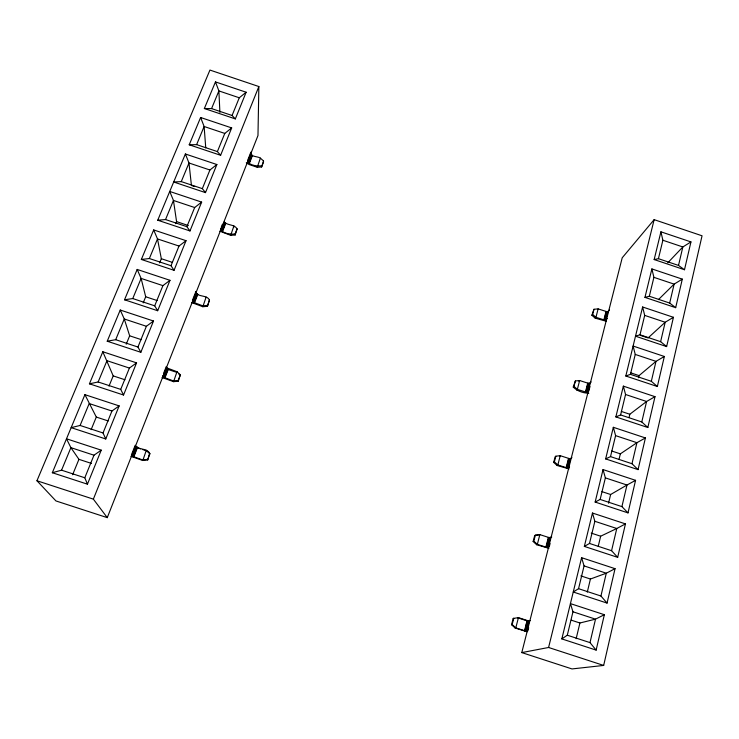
<?xml version="1.0" encoding="UTF-8"?>
<svg xmlns="http://www.w3.org/2000/svg" width="739" height="739" viewBox="0 0 739 739"><rect width="100%" height="100%" fill="white"/><g stroke="black" fill="none" stroke-linecap="round" stroke-linejoin="round"><path stroke-width="1.11" d="M260.387 158.137L263.527 160.945L263.5 162.109L261.606 166.977L257.255 167.273L260.387 158.137C257.874 156.095 249.773 157.287 250.927 152.058M258.853 86.537L257.976 135.542L107.266 517.642L55.952 500.94L36.95 480.756L209.941 70.066L258.853 86.537L93.363 499.139L107.266 517.642M261.606 166.977L263.527 160.945M603.671 665.433L702.05 235.787L654.144 219.649L622.22 257.782L521.78 652.592L571.995 668.934L603.671 665.433L548.587 647.484L521.78 652.592M596.133 650.108L604.354 614.709L570.425 603.615L572.965 611.781L567.293 635.207L561.834 638.912L596.133 650.108L589.999 642.616L567.293 635.207M581.602 557.686L584.069 565.908L578.554 588.687L573.252 592.013L607.052 603.079L615.051 568.67L581.602 557.686L561.834 638.912M617.675 557.354L625.453 523.896L592.466 513.032L584.346 546.407L617.675 557.354L611.569 550.703L589.5 543.451L584.346 546.407M628.002 512.894L635.568 480.332L603.042 469.579L595.144 502.058L628.002 512.894L621.915 506.621L600.151 499.444L595.144 502.058M638.053 469.625L645.415 437.941L613.333 427.299L605.647 458.91L638.053 469.625L631.984 463.722L610.516 456.619L605.647 458.91M647.835 427.512L655.003 396.667L623.356 386.137L615.864 416.907L647.835 427.512L641.785 421.96L620.603 414.93L615.864 416.907M625.813 376.012L657.359 386.515L664.343 356.466L633.111 346.046L635.244 354.434L630.432 374.34L625.813 376.012L642.616 306.99L673.441 317.299L666.633 346.582L635.512 336.19L640.002 334.785L660.62 341.677L666.633 346.582M675.677 307.664L682.309 279.13L651.881 268.922L644.953 297.383L675.677 307.664L669.682 303.064L649.332 296.247L644.953 297.383M684.49 269.744L690.947 241.921L660.915 231.815L654.163 259.555L684.49 269.744L678.513 265.43L658.421 258.687L654.163 259.555M589.999 642.616L595.514 619.153L604.354 614.709M607.052 603.079L600.936 596.013L606.294 573.205L615.051 568.67M611.569 550.703L616.779 528.505L625.453 523.896M621.915 506.621L626.986 485.024L635.568 480.332M631.984 463.722L636.916 442.698L645.415 437.941M641.785 421.96L646.588 401.489L655.003 396.667M657.359 386.515L651.327 381.296L656.001 361.353L664.343 356.466M660.62 341.677L665.183 322.25L673.441 317.299M669.682 303.064L674.125 284.127L682.309 279.13M678.513 265.43L682.845 246.965L690.947 241.921M576.152 638.699L579.912 622.995L595.514 619.153L572.965 611.781M587.293 592.133L590.424 579.025L606.294 573.205L584.069 565.908M598.248 546.287L600.659 536.209L616.779 528.505L594.867 521.3L592.466 513.032M608.548 503.222L610.636 494.502L626.986 485.024L605.37 477.884L603.042 469.579M619.005 459.464L620.354 453.857L636.916 442.698L615.596 435.64L613.333 427.299M629.037 417.526L629.822 414.246L646.588 401.489L625.554 394.506L623.356 386.137M638.551 377.749L639.059 375.615L656.001 361.353L635.244 354.434M589.5 543.451L594.867 521.3M600.151 499.444L605.37 477.884M610.516 456.619L615.596 435.64M620.603 414.93L625.554 394.506M640.002 334.785L644.694 315.396L642.616 306.99M649.332 296.247L653.904 277.347L651.881 268.922M658.421 258.687L662.883 240.249L660.915 231.815M548.587 647.484L654.144 219.649M527.147 631.753L515.157 628.048L511.545 624.714L512.173 624.52L515.794 627.873L525.281 630.921L527.895 620.658L530.5 620.529M549.077 537.586L539.858 534.62L535.35 535.193L533.807 541.142L537.345 544.357L546.592 547.331L549.077 537.586L551.737 537.004M569.224 458.577L560.236 455.686L555.848 456.194L554.379 461.857L557.843 464.96L566.859 467.852L569.224 458.577L570.582 458.577L571.921 457.589M588.41 383.347L579.635 380.53L575.358 380.973L573.963 386.368L577.353 389.361L586.156 392.187L588.41 383.347L589.759 383.264L591.135 381.998M606.691 311.636L598.119 308.884L593.962 309.272L592.632 314.417L595.948 317.308L604.548 320.061L606.691 311.636L608.031 311.47L609.453 309.955M525.281 630.921L528.246 620.742M546.592 547.331L549.428 537.65M566.859 467.852L569.566 458.623M586.156 392.187L588.743 383.384M604.548 320.061L607.024 311.655M525.632 631.004L528.57 620.806M546.943 547.396L549.742 537.687M567.201 467.898L569.88 458.651M586.489 392.224L589.057 383.393M604.871 320.089L607.329 311.646M525.956 631.069L528.847 620.852M547.257 547.442L550.019 537.715M567.515 467.926L570.157 458.651M586.803 392.233L589.334 383.375M605.186 320.079L607.606 311.618M526.233 631.115L529.087 620.871M547.534 547.47L550.259 537.715M567.792 467.935L570.397 458.623M587.08 392.215L589.565 383.329M605.463 320.052L607.846 311.553M526.473 631.143L529.272 620.88M547.775 547.47L550.444 537.687M568.032 467.916L570.582 458.577M587.311 392.178L589.759 383.264M605.694 319.987L608.031 311.47M528.662 627.753L527.877 630.847L526.658 631.152M550.075 543.534L549.243 546.805L547.959 547.451M590.008 386.442L588.881 390.876L587.505 392.113M524.542 630.718L527.166 620.464L518.445 617.619L513.171 618.469L511.545 624.714M545.872 547.156L548.356 537.401M566.148 467.695L568.522 458.42M585.464 392.039L587.717 383.208M603.865 319.941L606.017 311.516M524.912 630.82L527.166 620.464M546.232 547.248L548.726 537.502M566.508 467.778L568.873 458.503M585.805 392.123L588.059 383.292M604.206 320.015L606.359 311.59M598.119 308.884L595.948 317.308L595.191 318.149L591.884 315.267L593.962 309.272M548.901 548.329L536.671 544.735L533.142 541.521L534.685 535.581L535.35 535.193M569.095 468.905L557.141 465.505L553.687 462.402L555.146 456.757L555.848 456.194M588.78 393.25C583.145 393.12 577.187 391.088 573.242 387.079L575.358 380.973M512.173 624.52L513.799 618.257L513.171 618.469M130.96 456.351L142.812 460.489L147.689 459.963L149.758 453.45C146.941 447.677 138.054 450.365 135.219 445.284L131.764 454.042M178.145 380.465L180.334 374.83L176.99 371.717L166.7 367.846L163.06 377.066L173.397 380.927L178.145 380.465L178.302 381.213L173.573 381.675L162.063 377.518M191.641 302.556L202.828 306.713L207.428 306.315L209.423 300.052C207.086 294.344 196.592 297.678 195.918 291.471L192.445 300.274M235.131 233.949L237.127 228.841C234.3 224.111 227.603 225.644 224.203 222.014L220.906 230.365C224.508 233.681 230.448 234.522 235.131 233.949L235.159 234.984L230.688 235.335L219.806 231.168M147.689 459.963L149.758 453.45M178.302 381.213L180.334 374.83M207.428 306.315L209.423 300.052M235.159 234.984L237.127 228.841M206.144 297.05L202.828 306.713M163.495 373.638L166.33 366.442M221.183 227.427L222.43 224.286M247.777 160.058L250.53 153.056M147.449 459.381L142.562 459.907L131.902 456.083L135.727 446.393M196.149 293.143L192.805 302.066L202.726 305.817L207.336 305.41M250.946 154.192L247.805 162.164C251.066 165.656 257.135 166.238 261.634 165.813M132.032 456.194L135.856 446.504M163.18 377.195L166.811 367.985M192.805 302.066L196.26 293.3M221.007 230.54L224.296 222.18M247.888 162.349L251.029 154.377M132.226 456.323L136.041 446.633M163.356 377.343L166.986 368.133M192.962 302.233L196.417 293.466M221.155 230.716L224.444 222.365M248.027 162.543L251.168 154.58M132.466 456.462L136.281 446.772M163.578 377.5L167.208 368.29M193.175 302.399L196.629 293.642M221.349 230.901L224.647 222.55M248.212 162.737L251.352 154.774M132.743 456.6L136.567 446.91M163.855 377.657L167.476 368.447M193.433 302.574L196.879 293.808M221.598 231.085L224.887 222.735M248.443 162.931L251.583 154.968M133.066 456.748L136.881 447.058M164.16 377.814L167.781 368.604M193.72 302.741L197.174 293.974M221.876 231.261L225.164 222.91M248.71 163.116L251.851 155.153M133.408 456.887L137.223 447.206M164.483 377.962L168.113 368.752M194.043 302.898L197.489 294.14M222.18 231.427L225.469 223.076M249.015 163.282L252.147 155.319M133.768 457.025L137.583 447.335M164.834 378.1L168.455 368.89M194.375 303.036L197.83 294.279M222.513 231.566L225.792 223.224M249.329 163.439L252.461 155.467M105.76 438.975L103.026 432.962L80.108 425.461L71.147 427.641L105.76 438.975L119.155 405.896L84.92 394.663L52.33 472.729L87.451 484.184L101.234 450.153L66.492 438.79L70.898 447.658L78.934 459.335L91.516 463.445M123.552 395.023L136.567 362.867L102.823 351.755L89.437 383.818L123.552 395.023L120.725 389.398L98.148 381.98L89.437 383.818M140.844 352.3L153.509 321.022L120.245 310.029L107.229 341.215L140.844 352.3L137.953 347.034L115.69 339.691L107.229 341.215M157.675 310.74L169.988 280.312L137.186 269.439L124.522 299.775L157.675 310.74L154.7 305.826L132.752 298.556L124.522 299.775M174.044 270.308L186.034 240.683L153.684 229.931L141.352 259.463L174.044 270.308L171.005 265.717L149.361 258.53L141.352 259.463M205.497 192.62L202.338 188.639L181.267 181.609L173.683 181.997L205.497 192.62L216.869 164.529L185.378 153.989L157.74 220.213L189.978 230.947L201.655 202.107L169.739 191.456L173.453 200.454L176.575 221.617L175.734 223.668M220.61 155.282L231.686 127.912L200.611 117.492L189.221 144.779L220.61 155.282L217.395 151.587L196.611 144.632L189.221 144.779M235.335 118.905L246.133 92.227L215.465 81.909L204.361 108.513L235.335 118.905L232.074 115.487L211.557 108.596L204.361 108.513M87.451 484.184L84.8 477.773L93.982 455.206L101.234 450.153M103.026 432.962L111.94 411.023L119.155 405.896M120.725 389.398L129.399 368.068L136.567 362.867M137.953 347.034L146.387 326.287L153.509 321.022M154.7 305.826L162.913 285.633L169.988 280.312M171.005 265.717L178.995 246.059L186.034 240.683M189.978 230.947L186.875 226.67L194.662 207.53L201.655 202.107M202.338 188.639L209.913 169.998L216.869 164.529M217.395 151.587L224.785 133.426L231.686 127.912M232.074 115.487L239.27 97.779L246.133 92.227M72.607 474.743L78.934 459.335M91.128 429.655L96.301 417.055L84.92 394.663M109.002 386.118L113.206 375.892L102.823 351.755M126.221 344.198L129.667 335.811L124.281 318.989L120.245 310.029M143.19 302.888L145.703 296.764L141.112 278.409L137.186 269.439M159.615 262.918L161.333 258.715L157.499 238.919L153.684 229.931M52.33 472.729L61.559 470.189L70.898 447.658L93.982 455.206M80.108 425.461L89.197 403.559L111.94 411.023M98.148 381.98L106.979 360.687L129.399 368.068M115.69 339.691L124.281 318.989L146.387 326.287M132.752 298.556L141.112 278.409L162.913 285.633M149.361 258.53L157.499 238.919L178.995 246.059M157.74 220.213L165.527 219.557L173.453 200.454L194.662 207.53M181.267 181.609L188.99 162.996L185.378 153.989M196.611 144.632L204.13 126.498L200.611 117.492M211.557 108.596L218.892 90.915L215.465 81.909M591.884 315.267L592.632 314.417M667.807 262.788L682.845 246.965L662.883 240.249M605.888 319.904L607.301 318.417M658.431 299.618L674.125 284.127L653.904 277.347M578.896 381.25L579.635 380.53L577.353 389.361L576.623 390.063M573.242 387.079L573.963 386.368M559.525 456.259L560.236 455.686L557.843 464.96L557.141 465.505M553.687 462.402L554.379 461.857M568.217 467.87L569.547 466.919M533.142 541.521L533.807 541.142M536.671 544.735L537.345 544.357L539.858 534.62L534.685 535.581M515.157 628.048L515.794 627.873L518.445 617.619L517.799 617.832L525.752 620.418M606.137 321.225L595.191 318.149M549.733 538.334L548.514 538.047M568.624 459.215L569.224 459.353M527.997 621.102L526.75 620.742M61.559 470.189L84.8 477.773M36.95 480.756L93.363 499.139M96.301 417.055L108.245 420.971M580.863 575.893L590.424 579.025M578.554 588.687L600.936 596.013M137.593 447.862L140.595 448.85M142.59 449.506L146.581 450.818L149.989 454.042M571.293 620.178L579.912 622.995M129.667 335.811L141.297 339.644M601.925 491.629L610.636 494.502M113.206 375.892L124.993 379.772M591.228 533.105L600.659 536.209M161.333 258.715L172.169 262.308M621.333 411.429L629.822 414.246M145.703 296.764L157.176 300.561M611.753 451.012L620.354 453.857M168.4 369.592L176.058 372.123M176.575 221.617L188.334 225.534M630.681 372.825L639.059 375.615M165.527 219.557L186.875 226.67M630.432 374.34L651.327 381.296M224.785 133.426L204.13 126.498L205.747 147.911M209.913 169.998L188.99 162.996L191.429 185.452L194.597 186.505M644.694 315.396L665.183 322.25L648.066 337.935L640.427 335.377M239.27 97.779L218.892 90.915L219.899 112.356M257.255 167.273L249.098 164.52L246.299 162.783M135.81 447.169L136.392 447.409M178.829 374.036L180.492 375.597M131.376 455.012L131.902 456.083M142.812 460.489L146.34 450.217L146.581 450.818M162.682 375.689L163.06 377.066M173.573 381.675L176.99 371.717L177.157 372.484M220.776 228.48L220.906 230.365M230.688 235.335L233.912 225.94L233.94 226.993"/></g></svg>
